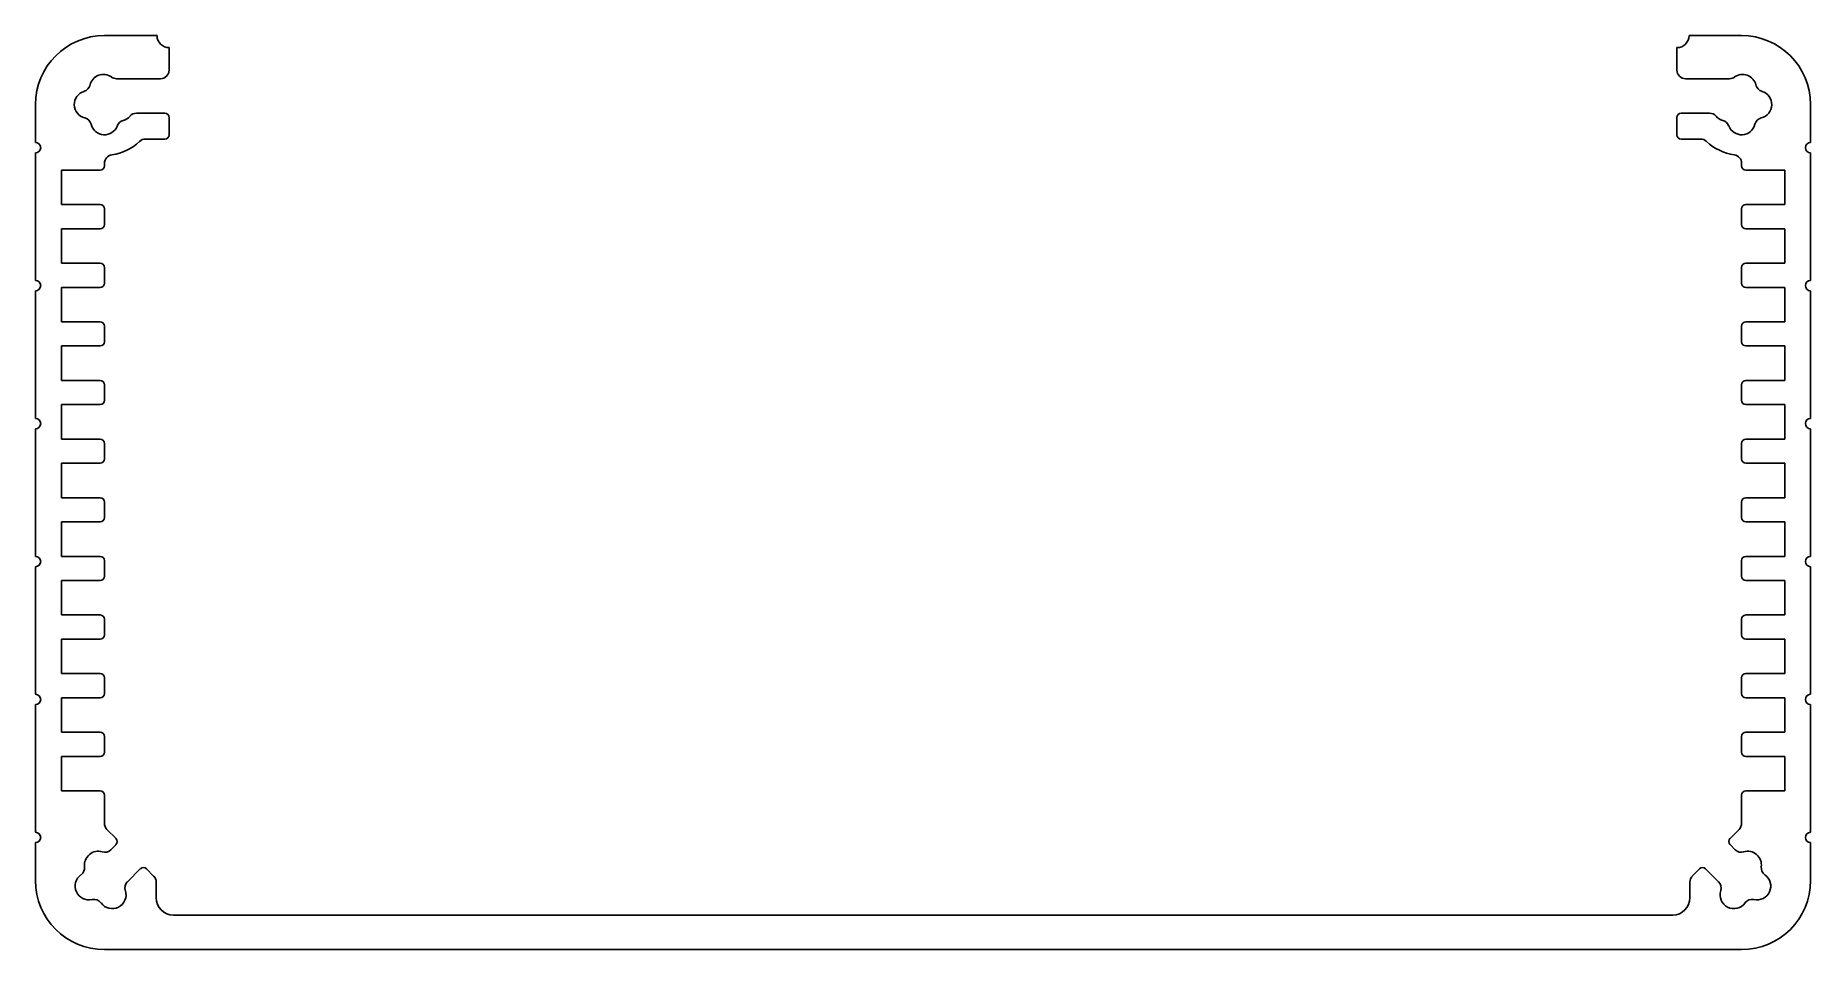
# Model space of a CAD drawing. Extents: x 12209 to 12312, y 321 to 374.
import ezdxf

# ---------------------------------------------------------------- set-up
doc = ezdxf.new("R2010")
doc.units = 0
doc.layers.get('0').update_dxf_attribs({"linetype": 'CONTINUOUS'})

msp = doc.modelspace()

# ---------------------------------------------------------------- linework, layer by layer
for p, q in [((12215.6, 373.93), (12212.55, 373.93)), ((12307.55, 373.93), (12304.5, 373.93)), ((12216.3, 371.93), (12216.3, 373.23)), ((12303.8, 373.23), (12303.8, 371.93)), ((12213.25, 371.43), (12215.8, 371.43)), ((12304.3, 371.43), (12306.85, 371.43)), ((12208.55, 369.93), (12208.55, 367.73)), ((12311.55, 367.73), (12311.55, 369.93)), ((12216.05, 369.43), (12214.41, 369.43)), ((12216.3, 368.18), (12216.3, 369.18)), ((12303.8, 369.18), (12303.8, 368.18)), ((12305.69, 369.43), (12304.05, 369.43)), ((12214.93, 367.93), (12216.05, 367.93)), ((12304.05, 367.93), (12305.17, 367.93)), ((12208.55, 367.13), (12208.55, 359.73)), ((12311.55, 359.73), (12311.55, 367.13)), ((12210.05, 366.13), (12212.3, 366.13)), ((12210.05, 364.13), (12210.05, 366.13)), ((12212.55, 366.38), (12212.55, 366.52)), ((12307.55, 366.52), (12307.55, 366.38)), ((12307.8, 366.13), (12310.05, 366.13)), ((12310.05, 366.13), (12310.05, 364.13)), ((12212.3, 364.13), (12210.05, 364.13)), ((12212.55, 362.98), (12212.55, 363.88)), ((12307.55, 363.88), (12307.55, 362.98)), ((12310.05, 364.13), (12307.8, 364.13)), ((12210.05, 362.73), (12212.3, 362.73)), ((12210.05, 360.73), (12210.05, 362.73)), ((12307.8, 362.73), (12310.05, 362.73)), ((12310.05, 362.73), (12310.05, 360.73)), ((12212.3, 360.73), (12210.05, 360.73)), ((12310.05, 360.73), (12307.8, 360.73)), ((12212.55, 359.58), (12212.55, 360.48)), ((12307.55, 360.48), (12307.55, 359.58)), ((12208.55, 359.13), (12208.55, 351.73)), ((12210.05, 359.33), (12212.3, 359.33)), ((12210.05, 357.33), (12210.05, 359.33)), ((12307.8, 359.33), (12310.05, 359.33)), ((12310.05, 359.33), (12310.05, 357.33)), ((12311.55, 351.73), (12311.55, 359.13)), ((12212.3, 357.33), (12210.05, 357.33)), ((12212.55, 356.18), (12212.55, 357.08)), ((12307.55, 357.08), (12307.55, 356.18)), ((12310.05, 357.33), (12307.8, 357.33)), ((12210.05, 353.93), (12210.05, 355.93)), ((12210.05, 355.93), (12212.3, 355.93)), ((12307.8, 355.93), (12310.05, 355.93)), ((12310.05, 355.93), (12310.05, 353.93)), ((12212.3, 353.93), (12210.05, 353.93)), ((12212.55, 352.78), (12212.55, 353.68)), ((12307.55, 353.68), (12307.55, 352.78)), ((12310.05, 353.93), (12307.8, 353.93)), ((12210.05, 352.53), (12212.3, 352.53)), ((12210.05, 350.53), (12210.05, 352.53)), ((12307.8, 352.53), (12310.05, 352.53)), ((12310.05, 352.53), (12310.05, 350.53)), ((12208.55, 351.13), (12208.55, 343.73)), ((12212.3, 350.53), (12210.05, 350.53)), ((12212.55, 349.38), (12212.55, 350.28)), ((12307.55, 350.28), (12307.55, 349.38)), ((12310.05, 350.53), (12307.8, 350.53)), ((12311.55, 343.73), (12311.55, 351.13)), ((12210.05, 347.13), (12210.05, 349.13)), ((12210.05, 349.13), (12212.3, 349.13)), ((12307.8, 349.13), (12310.05, 349.13)), ((12310.05, 349.13), (12310.05, 347.13)), ((12212.3, 347.13), (12210.05, 347.13)), ((12310.05, 347.13), (12307.8, 347.13)), ((12212.55, 345.98), (12212.55, 346.88)), ((12307.55, 346.88), (12307.55, 345.98)), ((12210.05, 345.73), (12212.3, 345.73)), ((12210.05, 343.73), (12210.05, 345.73)), ((12307.8, 345.73), (12310.05, 345.73)), ((12310.05, 345.73), (12310.05, 343.73)), ((12208.55, 343.13), (12208.55, 335.73)), ((12212.3, 343.73), (12210.05, 343.73)), ((12212.55, 342.58), (12212.55, 343.48)), ((12307.55, 343.48), (12307.55, 342.58)), ((12310.05, 343.73), (12307.8, 343.73)), ((12311.55, 335.73), (12311.55, 343.13)), ((12210.05, 340.33), (12210.05, 342.33)), ((12210.05, 342.33), (12212.3, 342.33)), ((12307.8, 342.33), (12310.05, 342.33)), ((12310.05, 342.33), (12310.05, 340.33)), ((12212.3, 340.33), (12210.05, 340.33)), ((12212.55, 339.18), (12212.55, 340.08)), ((12307.55, 340.08), (12307.55, 339.18)), ((12310.05, 340.33), (12307.8, 340.33)), ((12210.05, 338.93), (12212.3, 338.93)), ((12210.05, 336.93), (12210.05, 338.93)), ((12307.8, 338.93), (12310.05, 338.93)), ((12310.05, 338.93), (12310.05, 336.93)), ((12212.3, 336.93), (12210.05, 336.93)), ((12310.05, 336.93), (12307.8, 336.93)), ((12212.55, 335.78), (12212.55, 336.68)), ((12307.55, 336.68), (12307.55, 335.78)), ((12208.55, 335.13), (12208.55, 327.73)), ((12210.05, 333.53), (12210.05, 335.53)), ((12210.05, 335.53), (12212.3, 335.53)), ((12307.8, 335.53), (12310.05, 335.53)), ((12310.05, 335.53), (12310.05, 333.53)), ((12311.55, 327.73), (12311.55, 335.13)), ((12212.3, 333.53), (12210.05, 333.53)), ((12212.55, 332.38), (12212.55, 333.28)), ((12307.55, 333.28), (12307.55, 332.38)), ((12310.05, 333.53), (12307.8, 333.53)), ((12210.05, 332.13), (12212.3, 332.13)), ((12210.05, 330.13), (12210.05, 332.13)), ((12307.8, 332.13), (12310.05, 332.13)), ((12310.05, 332.13), (12310.05, 330.13)), ((12212.3, 330.13), (12210.05, 330.13)), ((12212.55, 328.25), (12212.55, 329.88)), ((12307.55, 329.88), (12307.55, 328.25)), ((12310.05, 330.13), (12307.8, 330.13)), ((12213.22, 327.37), (12212.69, 327.9)), ((12307.4, 327.9), (12306.88, 327.37)), ((12208.55, 327.13), (12208.55, 324.93)), ((12212.92, 326.72), (12213.22, 327.02)), ((12306.88, 327.02), (12307.17, 326.72)), ((12311.55, 324.93), (12311.55, 327.13)), ((12214.63, 325.61), (12213.88, 324.85)), ((12215.4, 325.19), (12214.99, 325.61)), ((12305.11, 325.61), (12304.69, 325.19)), ((12306.21, 324.85), (12305.46, 325.61)), ((12215.55, 323.93), (12215.55, 324.84)), ((12304.55, 324.84), (12304.55, 323.93)), ((12303.55, 322.93), (12216.55, 322.93)), ((12212.55, 320.93), (12307.55, 320.93))]:
    msp.add_line(p, q)
for centre, radius, start, end in [((12212.55, 369.93), 4, 90, 180), ((12216.3, 373.93), 0.7, 180, 270), ((12303.8, 373.93), 0.7, 270, 0), ((12307.55, 369.93), 4, 0, 90), ((12215.8, 371.93), 0.5, 270, 0), ((12304.3, 371.93), 0.5, 180, 270), ((12211.23, 371.18), 0.5, 286.5021, 346.4641), ((12212.49, 370.88), 0.8, 54.4597, 166.4641), ((12213.25, 371.93), 0.5, 234.4597, 270), ((12306.85, 371.93), 0.5, 270, 305.5403), ((12307.6, 370.88), 0.8, 13.5359, 125.5403), ((12308.87, 371.18), 0.5, 193.5359, 253.4979), ((12211.6, 369.93), 0.8, 106.5021, 256.1133), ((12308.5, 369.93), 0.8, 283.8867, 73.4979), ((12211.29, 368.67), 0.5, 13.8867, 76.1133), ((12212.55, 368.98), 0.8, 193.8867, 339.0687), ((12213.76, 368.52), 0.5, 105.4342, 159.0687), ((12213.42, 369.77), 0.8, 285.4342, 319.823), ((12214.41, 368.93), 0.5, 90, 139.823), ((12216.05, 369.18), 0.25, 0, 90), ((12304.05, 369.18), 0.25, 90, 180), ((12305.69, 368.93), 0.5, 40.177, 90), ((12306.68, 369.77), 0.8, 220.177, 254.5658), ((12306.33, 368.52), 0.5, 20.9313, 74.5658), ((12307.55, 368.98), 0.8, 200.9313, 346.1133), ((12308.81, 368.67), 0.5, 103.8867, 166.1133), ((12208.55, 367.43), 0.3, 270, 90), ((12212.55, 369.93), 2.95, 278.3331, 313.5613), ((12214.93, 367.43), 0.5, 90, 133.5613), ((12216.05, 368.18), 0.25, 270, 0), ((12304.05, 368.18), 0.25, 180, 270), ((12305.17, 367.43), 0.5, 46.4387, 90), ((12307.55, 369.93), 2.95, 226.4387, 261.6669), ((12311.55, 367.43), 0.3, 90, 270), ((12213.05, 366.52), 0.5, 98.3331, 180), ((12307.05, 366.52), 0.5, 360, 81.6669), ((12212.3, 366.38), 0.25, 270, 360), ((12307.8, 366.38), 0.25, 180, 270), ((12212.3, 363.88), 0.25, 0, 90), ((12307.8, 363.88), 0.25, 90, 180), ((12212.3, 362.98), 0.25, 270, 0), ((12307.8, 362.98), 0.25, 180, 270), ((12212.3, 360.48), 0.25, 0, 90), ((12307.8, 360.48), 0.25, 90, 180), ((12208.55, 359.43), 0.3, 270, 90), ((12212.3, 359.58), 0.25, 270, 0), ((12307.8, 359.58), 0.25, 180, 270), ((12311.55, 359.43), 0.3, 90, 270), ((12212.3, 357.08), 0.25, 0, 90), ((12307.8, 357.08), 0.25, 90, 180), ((12212.3, 356.18), 0.25, 270, 360), ((12307.8, 356.18), 0.25, 180, 270), ((12212.3, 353.68), 0.25, 0, 90), ((12307.8, 353.68), 0.25, 90, 180), ((12212.3, 352.78), 0.25, 270, 0), ((12307.8, 352.78), 0.25, 180, 270), ((12208.55, 351.43), 0.3, 270, 90), ((12311.55, 351.43), 0.3, 90, 270), ((12212.3, 350.28), 0.25, 0, 90), ((12307.8, 350.28), 0.25, 90, 180), ((12212.3, 349.38), 0.25, 270, 0), ((12307.8, 349.38), 0.25, 180, 270), ((12212.3, 346.88), 0.25, 0, 90), ((12307.8, 346.88), 0.25, 90, 180), ((12212.3, 345.98), 0.25, 270, 0), ((12307.8, 345.98), 0.25, 180, 270), ((12208.55, 343.43), 0.3, 270, 90), ((12212.3, 343.48), 0.25, 0, 90), ((12307.8, 343.48), 0.25, 90, 180), ((12311.55, 343.43), 0.3, 90, 270), ((12212.3, 342.58), 0.25, 270, 0), ((12307.8, 342.58), 0.25, 180, 270), ((12212.3, 340.08), 0.25, 0, 90), ((12307.8, 340.08), 0.25, 90, 180), ((12212.3, 339.18), 0.25, 270, 0), ((12307.8, 339.18), 0.25, 180, 270), ((12212.3, 336.68), 0.25, 0, 90), ((12307.8, 336.68), 0.25, 90, 180), ((12212.3, 335.78), 0.25, 270, 0), ((12307.8, 335.78), 0.25, 180, 270), ((12208.55, 335.43), 0.3, 270, 90), ((12311.55, 335.43), 0.3, 90, 270), ((12212.3, 333.28), 0.25, 0, 90), ((12307.8, 333.28), 0.25, 90, 180), ((12212.3, 332.38), 0.25, 270, 0), ((12307.8, 332.38), 0.25, 180, 270), ((12212.3, 329.88), 0.25, 0, 90), ((12307.8, 329.88), 0.25, 90, 180), ((12208.55, 327.43), 0.3, 270, 90), ((12213.05, 328.25), 0.5, 180, 225), ((12307.05, 328.25), 0.5, 315, 0), ((12311.55, 327.43), 0.3, 90, 270), ((12212.19, 325.83), 0.8, 73.199, 187.225), ((12212.57, 327.07), 0.5, 253.199, 315), ((12213.04, 327.2), 0.25, 315, 45), ((12307.05, 327.2), 0.25, 135, 225), ((12307.53, 327.07), 0.5, 225, 286.801), ((12307.9, 325.83), 0.8, 352.775, 106.801), ((12210.9, 325.67), 0.5, 305.3307, 7.225), ((12214.81, 325.43), 0.25, 45, 135), ((12305.28, 325.43), 0.25, 45, 135), ((12309.19, 325.67), 0.5, 172.775, 234.6693), ((12212.55, 324.93), 4, 180, 270), ((12211.65, 324.61), 0.8, 125.3307, 282.8399), ((12214.23, 324.5), 0.5, 135, 197.8974), ((12215.05, 324.84), 0.5, 0, 45), ((12305.05, 324.84), 0.5, 135, 180), ((12305.86, 324.5), 0.5, 342.1026, 45), ((12307.55, 324.93), 4, 270, 360), ((12308.44, 324.61), 0.8, 257.1601, 54.6693), ((12211.94, 323.34), 0.5, 35.8061, 102.8399), ((12213, 324.1), 0.8, 215.8061, 17.8974), ((12216.55, 323.93), 1, 180, 270), ((12303.55, 323.93), 1, 270, 0), ((12307.1, 324.1), 0.8, 162.1026, 324.1939), ((12308.15, 323.34), 0.5, 77.1601, 144.1939)]:
    msp.add_arc(centre, radius, start, end)

doc.saveas('drawing.dxf')
